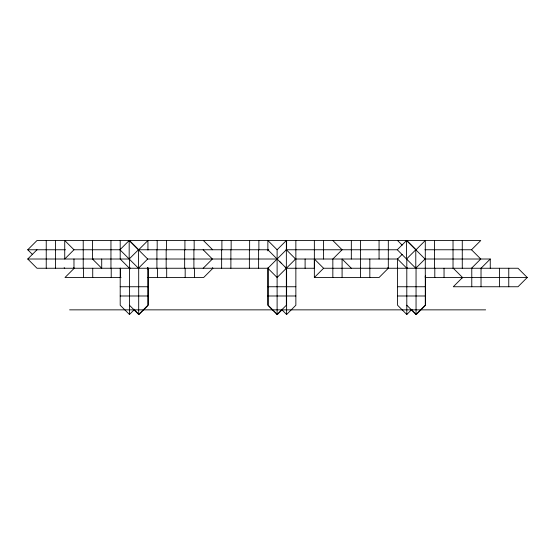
<?xml version="1.0" encoding="UTF-8"?>
<svg xmlns="http://www.w3.org/2000/svg" width="555" height="555" viewBox="0 0 555 555"><rect width="100%" height="100%" fill="white"/><g stroke="black" fill="none" stroke-linecap="round" stroke-linejoin="round"><path stroke-width="0.83" d="M388.313 240.516L388.313 268.252L379.065 277.5L314.352 277.5L314.352 259.012L323.593 268.252L518.002 268.252L527.25 277.5L518.002 286.748L453.289 286.748L462.537 277.5L453.289 268.252M471.778 268.252L471.778 286.748M32.37 254.384L27.75 249.764L36.998 240.516L480.762 240.516L471.521 249.764L424.922 249.764M268.703 268.835L268.127 268.252L36.998 268.252L27.75 259.012L36.998 249.764M73.975 249.764L64.734 259.012L64.734 240.516L73.975 249.764L120.574 249.764M93.046 258.429L92.463 259.012L101.711 268.252L101.711 259.012M147.679 259.012L129.183 240.516L119.942 249.764L138.431 268.252L147.679 259.012L277.111 259.012L276.529 258.429M268.738 249.764L138.431 249.764L129.183 259.012L129.183 240.516M129.447 268.252L130.023 267.676M147.359 268.835L147.935 268.252L147.359 267.676M147.623 268.835L148.199 268.252L147.623 267.676M120.199 268.134L120.199 305.236L129.447 314.484L134.65 309.281M129.447 305.236L138.694 314.484L147.935 305.236L147.935 268.134M203.151 268.252L212.392 259.012L203.151 249.764M277.111 314.484L277.111 249.764L286.352 240.516L286.352 305.236L277.111 314.484L267.864 305.236L267.864 268.134M267.864 268.252L286.352 249.764L295.6 259.012L277.111 277.5L267.864 268.252L268.44 268.835M286.04 268.835L286.616 268.252L314.227 268.252M295.281 259.587L295.864 259.012M281.995 309.856L277.368 314.484L268.703 305.812M314.352 277.5L323.593 268.252M281.413 309.281L286.616 314.484L295.864 305.236L295.857 240.516M406.544 240.516L397.297 249.764L415.785 268.252L425.033 259.012L406.544 240.516L406.544 259.012L415.785 249.764L415.785 268.252M294.872 259.012L397.56 259.012L402.181 254.384M407.377 267.676L406.801 268.252L397.56 259.012M397.56 258.637L397.56 305.236L406.801 314.484L412.004 309.281M406.801 305.236L416.049 314.484L425.29 305.236L425.29 240.516L416.049 249.764L406.801 240.516M471.521 268.252L480.762 259.012L471.521 249.764M461.954 278.076L462.537 277.5M481.025 286.748L481.025 268.252L490.266 259.012L490.266 268.252M27.75 249.764L65.469 249.764M285.998 249.764L397.311 249.764M27.75 259.012L129.447 259.012M424.679 259.012L490.266 259.012M121.08 277.5L64.99 277.5L74.238 268.252L73.655 267.676M147.581 277.5L203.671 277.5L212.912 268.252L212.336 267.676M527.25 277.5L425.553 277.5L424.977 276.924M120.199 286.748L147.935 286.748M267.864 286.748L286.352 286.748M286.616 286.748L295.864 286.748M397.56 286.748L425.29 286.748M120.199 295.988L147.935 295.988M267.864 295.988L286.352 295.988M286.616 295.988L295.864 295.988M397.56 295.988L425.29 295.988M69.611 309.856L485.646 309.856M481.025 268.252L481.601 268.835M397.56 240.516L402.181 245.143M411.109 309.281L416.305 314.484L425.553 305.236L425.553 275.897M332.84 240.516L342.088 249.764L332.84 259.012L332.84 277.5M351.329 268.252L342.088 259.012L342.088 277.5M277.111 249.764L267.864 240.516L267.864 250.874M286.04 267.676L286.616 268.252M267.864 249.764L286.352 268.252M203.407 240.516L212.655 249.764M129.447 240.516L138.694 249.764L147.935 240.516L147.935 250.014M130.023 268.835L120.199 259.012L120.199 240.516M93.046 259.587L92.463 259.012L92.463 240.516M133.755 309.281L138.951 314.484L148.199 305.236L148.199 268.134M64.151 267.676L64.734 268.252M387.737 267.676L388.313 268.252M279.998 261.898L280.573 262.473M281.156 263.056L281.732 263.632M285.201 267.101L285.776 267.676M508.762 268.252L508.762 286.748M499.514 268.252L499.514 286.748M462.273 240.516L462.273 268.252M453.026 240.516L453.026 268.252M444.042 268.252L444.042 277.5M434.801 268.252L434.801 277.5M434.537 240.516L434.537 268.252M416.049 267.024L416.049 314.484M406.801 258.637L406.801 314.484M379.065 240.516L379.065 259.012M369.824 259.012L369.824 277.5M360.577 240.516L360.577 277.5M351.329 240.516L351.329 259.012M323.593 240.516L323.593 259.012M314.352 240.516L314.352 268.252M305.104 259.012L305.104 268.252M286.616 240.516L286.616 249.764M286.616 267.885L286.616 314.484M268.127 268.134L268.127 305.236M258.88 240.516L258.88 249.764M258.616 249.764L258.616 268.252M249.632 240.516L249.632 249.764M249.375 249.764L249.375 268.252M231.144 240.516L231.144 249.764M230.887 249.764L230.887 268.252M221.896 240.516L221.896 249.764M221.639 249.764L221.639 268.252M194.423 268.252L194.423 277.5M194.16 240.516L194.16 249.764M193.903 249.764L193.903 268.252M185.176 268.252L185.176 277.5M184.919 240.516L184.919 249.764M184.655 249.764L184.655 268.252M166.687 268.252L166.687 277.5M166.431 240.516L166.431 249.764M166.167 249.764L166.167 268.252M157.447 268.252L157.447 277.5M157.183 240.516L157.183 249.764M156.919 249.764L156.919 268.252M138.694 267.885L138.694 314.484M138.431 249.764L138.431 268.252M129.447 258.172L129.447 314.484M120.463 268.252L120.463 277.5M111.215 268.252L111.215 277.5M110.958 240.516L110.958 268.252M92.727 268.252L92.727 277.5M83.479 268.252L83.479 277.5M83.222 240.516L83.222 268.252M73.975 259.012L73.975 268.252M55.486 240.516L55.486 268.252M46.238 240.516L46.238 268.252"/></g></svg>
